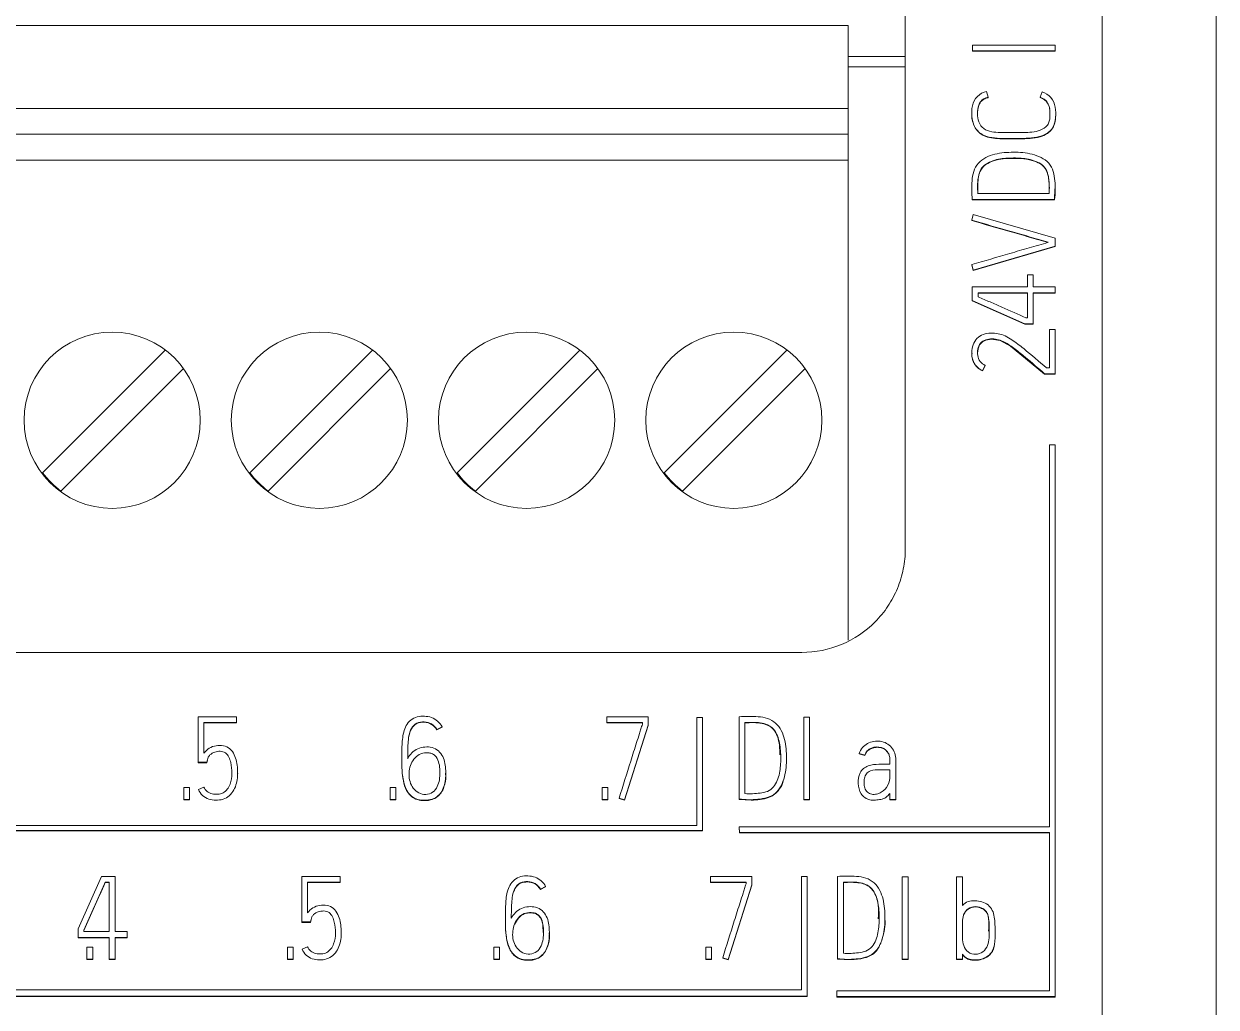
# Model space of a CAD drawing. Header units: millimetres. Extents: x 983 to 2111, y 2638 to 4457.
# Drawn here: x 1517.5 to 1540.51, y 3473.06 to 3492.04 of the extents above; entities that cross this region are included whole.
import ezdxf

# ---------------------------------------------------------------- set-up
doc = ezdxf.new("R2010")
doc.units = ezdxf.units.MM

# ---------------------------------------------------------------- blocks, each defined once
blk = doc.blocks.new('16DIDQ')
at = {"color": 7, "linetype": 'Continuous', "lineweight": 15}
for p, q in [((1540.51, 3500.253), (1540.51, 3469.808)), ((1534.51, 3499.407), (1534.51, 3481.908)), ((1538.31, 3499.407), (1538.31, 3472.864)), ((1488.91, 3492.008), (1533.41, 3492.008)), ((1533.41, 3490.408), (1533.41, 3492.008)), ((1535.807, 3491.627), (1537.402, 3491.627)), ((1535.807, 3491.627), (1535.807, 3491.517)), ((1537.402, 3491.517), (1535.807, 3491.517)), ((1535.807, 3491.51), (1535.807, 3491.517)), ((1535.807, 3491.51), (1537.402, 3491.51)), ((1537.402, 3491.627), (1537.402, 3491.517)), ((1537.402, 3491.517), (1537.402, 3491.51)), ((1533.41, 3491.408), (1534.51, 3491.408)), ((1534.51, 3491.208), (1533.41, 3491.208)), ((1536.08, 3490.731), (1536.106, 3490.622)), ((1536.106, 3490.615), (1536.106, 3490.622)), ((1537.112, 3490.624), (1537.149, 3490.729)), ((1537.112, 3490.624), (1537.112, 3490.617)), ((1488.91, 3490.408), (1533.41, 3490.408)), ((1533.41, 3489.908), (1533.41, 3490.408)), ((1535.792, 3490.334), (1535.792, 3490.327)), ((1537.415, 3490.287), (1537.415, 3490.294)), ((1533.41, 3489.908), (1488.91, 3489.908)), ((1533.41, 3489.908), (1533.41, 3489.408)), ((1533.41, 3489.408), (1488.91, 3489.408)), ((1533.41, 3489.408), (1533.41, 3480.146)), ((1535.796, 3488.889), (1535.796, 3488.882)), ((1537.287, 3488.763), (1535.911, 3488.763)), ((1537.398, 3488.858), (1537.391, 3488.643)), ((1537.404, 3488.858), (1537.404, 3488.865)), ((1535.798, 3488.65), (1535.798, 3488.643)), ((1535.798, 3488.65), (1537.391, 3488.65)), ((1537.391, 3488.643), (1535.798, 3488.643)), ((1537.391, 3488.643), (1537.391, 3488.65)), ((1535.791, 3488.251), (1535.822, 3488.36)), ((1535.791, 3488.244), (1535.791, 3488.251)), ((1535.822, 3488.36), (1537.402, 3487.902)), ((1537.402, 3487.902), (1537.402, 3487.747)), ((1537.402, 3487.747), (1535.822, 3487.286)), ((1535.822, 3487.279), (1537.402, 3487.74)), ((1537.402, 3487.74), (1537.402, 3487.747)), ((1535.822, 3487.286), (1535.791, 3487.395)), ((1535.791, 3487.395), (1535.791, 3487.388)), ((1535.822, 3487.279), (1535.791, 3487.388)), ((1535.822, 3487.279), (1535.822, 3487.286)), ((1536.867, 3486.963), (1536.867, 3487.198)), ((1536.867, 3487.198), (1536.978, 3487.198)), ((1536.978, 3487.198), (1536.978, 3486.963)), ((1535.802, 3486.7), (1535.802, 3486.963)), ((1535.802, 3486.963), (1536.867, 3486.963)), ((1536.978, 3486.963), (1537.402, 3486.963)), ((1537.402, 3486.963), (1537.402, 3486.85)), ((1535.802, 3486.693), (1535.802, 3486.7)), ((1536.814, 3486.252), (1535.802, 3486.7)), ((1535.802, 3486.693), (1536.814, 3486.245)), ((1535.913, 3486.85), (1535.913, 3486.773)), ((1536.867, 3486.85), (1535.913, 3486.85)), ((1535.913, 3486.843), (1536.867, 3486.843)), ((1536.867, 3486.363), (1536.867, 3486.85)), ((1537.402, 3486.85), (1536.978, 3486.85)), ((1536.978, 3486.85), (1536.978, 3486.252)), ((1536.978, 3486.843), (1537.402, 3486.843)), ((1537.402, 3486.843), (1537.402, 3486.85)), ((1536.814, 3486.245), (1536.814, 3486.252)), ((1536.978, 3486.252), (1536.814, 3486.252)), ((1536.814, 3486.245), (1536.978, 3486.245)), ((1536.839, 3486.363), (1536.867, 3486.363)), ((1536.978, 3486.245), (1536.978, 3486.252)), ((1537.291, 3486.137), (1537.291, 3485.398)), ((1537.402, 3486.137), (1537.291, 3486.137)), ((1537.402, 3485.287), (1537.402, 3486.137)), ((1517.858, 3483.376), (1520.226, 3485.743)), ((1521.858, 3483.376), (1524.226, 3485.743)), ((1525.858, 3483.376), (1528.226, 3485.743)), ((1529.858, 3483.376), (1532.226, 3485.743)), ((1535.793, 3485.688), (1535.793, 3485.681)), ((1520.576, 3485.386), (1518.212, 3483.022)), ((1524.576, 3485.386), (1522.212, 3483.022)), ((1528.576, 3485.386), (1526.212, 3483.022)), ((1532.576, 3485.386), (1530.212, 3483.022)), ((1536, 3485.347), (1536.051, 3485.447)), ((1536, 3485.34), (1536.051, 3485.44)), ((1536, 3485.34), (1536, 3485.347)), ((1536.051, 3485.447), (1536.051, 3485.44)), ((1537.198, 3485.287), (1537.402, 3485.287)), ((1537.198, 3485.28), (1537.198, 3485.287)), ((1537.198, 3485.28), (1537.402, 3485.28)), ((1537.291, 3485.398), (1537.238, 3485.398)), ((1537.402, 3485.28), (1537.402, 3485.287)), ((1537.29, 3483.911), (1537.29, 3476.543)), ((1537.4, 3483.911), (1537.29, 3483.911)), ((1537.4, 3473.263), (1537.4, 3483.911)), ((1532.51, 3479.908), (1488.01, 3479.908)), ((1520.861, 3478.663), (1520.861, 3477.786)), ((1521.6, 3478.663), (1520.861, 3478.663)), ((1521.6, 3478.552), (1521.6, 3478.663)), ((1528.748, 3478.552), (1528.748, 3478.665)), ((1528.748, 3478.665), (1529.547, 3478.665)), ((1529.547, 3478.665), (1529.547, 3478.503)), ((1530.484, 3476.569), (1530.484, 3478.654)), ((1530.484, 3478.654), (1530.594, 3478.654)), ((1530.594, 3478.654), (1530.594, 3476.468)), ((1531.302, 3478.667), (1531.302, 3477.078)), ((1532.552, 3478.658), (1532.663, 3478.658)), ((1532.552, 3477.067), (1532.552, 3478.658)), ((1532.663, 3478.658), (1532.663, 3477.067)), ((1520.972, 3478.552), (1521.6, 3478.552)), ((1520.972, 3477.963), (1520.972, 3478.552)), ((1520.972, 3478.545), (1521.6, 3478.545)), ((1521.6, 3478.552), (1521.6, 3478.545)), ((1525.568, 3478.472), (1525.466, 3478.419)), ((1525.568, 3478.465), (1525.466, 3478.412)), ((1525.466, 3478.419), (1525.466, 3478.412)), ((1525.568, 3478.472), (1525.568, 3478.465)), ((1529.436, 3478.552), (1528.748, 3478.552)), ((1528.748, 3478.545), (1528.748, 3478.552)), ((1529.436, 3478.545), (1528.748, 3478.545)), ((1529.547, 3478.503), (1529.092, 3477.06)), ((1529.092, 3477.053), (1529.547, 3478.496)), ((1529.436, 3478.521), (1529.436, 3478.552)), ((1529.547, 3478.496), (1529.547, 3478.503)), ((1531.415, 3477.182), (1531.415, 3478.554)), ((1533.619, 3477.959), (1533.726, 3477.923)), ((1533.619, 3477.952), (1533.619, 3477.959)), ((1533.619, 3477.952), (1533.726, 3477.916)), ((1533.726, 3477.923), (1533.726, 3477.916)), ((1520.861, 3477.786), (1521.03, 3477.786)), ((1520.861, 3477.786), (1520.861, 3477.779)), ((1520.861, 3477.779), (1521.03, 3477.779)), ((1521.03, 3477.786), (1521.039, 3477.835)), ((1521.03, 3477.779), (1521.039, 3477.828)), ((1521.03, 3477.786), (1521.03, 3477.779)), ((1521.039, 3477.835), (1521.039, 3477.828)), ((1524.791, 3477.836), (1524.791, 3477.829)), ((1532.216, 3477.858), (1532.216, 3477.865)), ((1534.325, 3477.067), (1534.325, 3477.835)), ((1521.623, 3477.572), (1521.623, 3477.579)), ((1525.639, 3477.575), (1525.639, 3477.582)), ((1534.212, 3477.638), (1534.212, 3477.527)), ((1520.582, 3477.299), (1520.695, 3477.299)), ((1520.582, 3477.067), (1520.582, 3477.299)), ((1520.695, 3477.299), (1520.695, 3477.067)), ((1520.968, 3477.308), (1520.866, 3477.262)), ((1520.866, 3477.262), (1520.866, 3477.255)), ((1524.565, 3477.299), (1524.678, 3477.299)), ((1524.565, 3477.067), (1524.565, 3477.299)), ((1524.678, 3477.299), (1524.678, 3477.067)), ((1528.657, 3477.067), (1528.657, 3477.299)), ((1528.657, 3477.299), (1528.77, 3477.299)), ((1528.77, 3477.299), (1528.77, 3477.067)), ((1533.601, 3477.405), (1533.601, 3477.398)), ((1520.695, 3477.067), (1520.582, 3477.067)), ((1520.582, 3477.06), (1520.582, 3477.067)), ((1520.582, 3477.06), (1520.695, 3477.06)), ((1520.695, 3477.067), (1520.695, 3477.06)), ((1524.678, 3477.067), (1524.565, 3477.067)), ((1524.565, 3477.06), (1524.565, 3477.067)), ((1524.565, 3477.06), (1524.678, 3477.06)), ((1524.678, 3477.067), (1524.678, 3477.06)), ((1528.77, 3477.067), (1528.657, 3477.067)), ((1528.657, 3477.06), (1528.657, 3477.067)), ((1528.657, 3477.06), (1528.77, 3477.06)), ((1528.77, 3477.067), (1528.77, 3477.06)), ((1529.092, 3477.06), (1528.986, 3477.096)), ((1528.986, 3477.089), (1528.986, 3477.096)), ((1528.986, 3477.089), (1529.092, 3477.053)), ((1529.092, 3477.053), (1529.092, 3477.06)), ((1531.302, 3477.071), (1531.302, 3477.078)), ((1532.663, 3477.067), (1532.552, 3477.067)), ((1532.552, 3477.06), (1532.552, 3477.067)), ((1532.552, 3477.06), (1532.663, 3477.06)), ((1532.663, 3477.067), (1532.663, 3477.06)), ((1534.212, 3477.182), (1534.212, 3477.067)), ((1534.212, 3477.067), (1534.325, 3477.067)), ((1534.212, 3477.06), (1534.212, 3477.067)), ((1534.212, 3477.06), (1534.325, 3477.06)), ((1534.325, 3477.06), (1534.325, 3477.067)), ((1495.203, 3476.569), (1530.484, 3476.569)), ((1531.305, 3476.543), (1531.307, 3476.433)), ((1537.29, 3476.543), (1531.305, 3476.543)), ((1531.305, 3476.543), (1531.305, 3476.536)), ((1531.307, 3476.426), (1531.305, 3476.536)), ((1530.594, 3476.468), (1495.093, 3476.468)), ((1495.093, 3476.461), (1530.594, 3476.461)), ((1530.594, 3476.468), (1530.594, 3476.461)), ((1531.307, 3476.433), (1537.291, 3476.433)), ((1531.307, 3476.426), (1531.307, 3476.433)), ((1537.291, 3476.426), (1531.307, 3476.426)), ((1537.291, 3476.433), (1537.291, 3473.372)), ((1518.544, 3474.571), (1518.992, 3475.58)), ((1518.992, 3475.58), (1519.256, 3475.58)), ((1519.143, 3475.47), (1519.066, 3475.47)), ((1519.066, 3475.463), (1519.066, 3475.47)), ((1519.066, 3475.463), (1519.143, 3475.463)), ((1519.143, 3474.518), (1519.143, 3475.47)), ((1519.256, 3475.58), (1519.256, 3474.518)), ((1522.861, 3475.58), (1522.861, 3474.704)), ((1523.6, 3475.58), (1522.861, 3475.58)), ((1522.972, 3475.47), (1523.6, 3475.47)), ((1522.972, 3474.881), (1522.972, 3475.47)), ((1522.972, 3475.463), (1523.6, 3475.463)), ((1523.6, 3475.47), (1523.6, 3475.58)), ((1523.6, 3475.47), (1523.6, 3475.463)), ((1527.466, 3475.337), (1527.568, 3475.39)), ((1527.568, 3475.383), (1527.466, 3475.33)), ((1527.568, 3475.39), (1527.568, 3475.383)), ((1530.748, 3475.47), (1530.748, 3475.583)), ((1530.748, 3475.583), (1531.547, 3475.583)), ((1531.436, 3475.47), (1530.748, 3475.47)), ((1530.748, 3475.47), (1530.748, 3475.463)), ((1531.436, 3475.463), (1530.748, 3475.463)), ((1531.547, 3475.421), (1531.092, 3473.978)), ((1531.547, 3475.414), (1531.092, 3473.971)), ((1531.436, 3475.439), (1531.436, 3475.47)), ((1531.547, 3475.583), (1531.547, 3475.421)), ((1531.547, 3475.414), (1531.547, 3475.421)), ((1532.504, 3475.579), (1532.504, 3473.393)), ((1532.614, 3475.579), (1532.504, 3475.579)), ((1532.614, 3473.275), (1532.614, 3475.579)), ((1533.202, 3475.585), (1533.202, 3473.995)), ((1533.315, 3474.099), (1533.315, 3475.472)), ((1534.452, 3473.984), (1534.452, 3475.576)), ((1534.452, 3475.576), (1534.563, 3475.576)), ((1534.563, 3475.576), (1534.563, 3473.984)), ((1535.501, 3473.984), (1535.501, 3475.578)), ((1535.501, 3475.578), (1535.612, 3475.578)), ((1535.612, 3475.578), (1535.612, 3475.025)), ((1527.466, 3475.33), (1527.466, 3475.337)), ((1522.861, 3474.704), (1523.03, 3474.704)), ((1522.861, 3474.704), (1522.861, 3474.697)), ((1522.861, 3474.697), (1523.03, 3474.697)), ((1523.03, 3474.704), (1523.039, 3474.752)), ((1523.03, 3474.697), (1523.039, 3474.745)), ((1523.03, 3474.704), (1523.03, 3474.697)), ((1523.039, 3474.752), (1523.039, 3474.745)), ((1526.791, 3474.754), (1526.791, 3474.747)), ((1534.116, 3474.775), (1534.116, 3474.782)), ((1518.544, 3474.407), (1518.544, 3474.571)), ((1518.655, 3474.547), (1518.655, 3474.518)), ((1518.655, 3474.518), (1519.143, 3474.518)), ((1519.256, 3474.518), (1519.492, 3474.518)), ((1519.492, 3474.518), (1519.492, 3474.407)), ((1523.623, 3474.49), (1523.623, 3474.497)), ((1527.517, 3474.501), (1527.515, 3474.633)), ((1527.639, 3474.492), (1527.639, 3474.499)), ((1536.245, 3474.497), (1536.245, 3474.505)), ((1519.143, 3474.407), (1518.544, 3474.407)), ((1518.544, 3474.4), (1518.544, 3474.407)), ((1518.544, 3474.4), (1519.143, 3474.4)), ((1518.713, 3473.984), (1518.713, 3474.217)), ((1518.713, 3474.217), (1518.826, 3474.217)), ((1518.826, 3474.217), (1518.826, 3473.984)), ((1519.143, 3473.984), (1519.143, 3474.407)), ((1519.492, 3474.407), (1519.256, 3474.407)), ((1519.256, 3474.407), (1519.256, 3473.984)), ((1519.256, 3474.4), (1519.492, 3474.4)), ((1519.492, 3474.4), (1519.492, 3474.407)), ((1522.582, 3474.217), (1522.582, 3473.984)), ((1522.695, 3474.217), (1522.582, 3474.217)), ((1522.695, 3473.984), (1522.695, 3474.217)), ((1522.968, 3474.226), (1522.866, 3474.179)), ((1526.678, 3474.217), (1526.565, 3474.217)), ((1526.565, 3474.217), (1526.565, 3473.984)), ((1526.678, 3473.984), (1526.678, 3474.217)), ((1530.77, 3474.217), (1530.657, 3474.217)), ((1530.657, 3474.217), (1530.657, 3473.984)), ((1530.77, 3473.984), (1530.77, 3474.217)), ((1518.826, 3473.984), (1518.713, 3473.984)), ((1518.713, 3473.977), (1518.713, 3473.984)), ((1518.713, 3473.977), (1518.826, 3473.977)), ((1518.826, 3473.984), (1518.826, 3473.977)), ((1519.143, 3473.977), (1519.143, 3473.984)), ((1519.256, 3473.984), (1519.143, 3473.984)), ((1519.143, 3473.977), (1519.256, 3473.977)), ((1519.256, 3473.977), (1519.256, 3473.984)), ((1522.582, 3473.984), (1522.695, 3473.984)), ((1522.582, 3473.984), (1522.582, 3473.977)), ((1522.582, 3473.977), (1522.695, 3473.977)), ((1522.695, 3473.984), (1522.695, 3473.977)), ((1522.866, 3474.179), (1522.866, 3474.172)), ((1526.565, 3473.984), (1526.678, 3473.984)), ((1526.565, 3473.984), (1526.565, 3473.977)), ((1526.565, 3473.977), (1526.678, 3473.977)), ((1526.678, 3473.984), (1526.678, 3473.977)), ((1530.657, 3473.984), (1530.77, 3473.984)), ((1530.657, 3473.984), (1530.657, 3473.977)), ((1530.657, 3473.977), (1530.77, 3473.977)), ((1530.77, 3473.984), (1530.77, 3473.977)), ((1530.986, 3474.006), (1530.986, 3474.013)), ((1531.092, 3473.978), (1530.986, 3474.013)), ((1531.092, 3473.971), (1530.986, 3474.006)), ((1531.092, 3473.971), (1531.092, 3473.978)), ((1533.202, 3473.995), (1533.202, 3473.988)), ((1534.563, 3473.984), (1534.452, 3473.984)), ((1534.452, 3473.977), (1534.452, 3473.984)), ((1534.452, 3473.977), (1534.563, 3473.977)), ((1534.563, 3473.984), (1534.563, 3473.977)), ((1535.612, 3473.984), (1535.501, 3473.984)), ((1535.501, 3473.977), (1535.501, 3473.984)), ((1535.501, 3473.977), (1535.612, 3473.977)), ((1535.612, 3474.08), (1535.612, 3473.984)), ((1535.612, 3473.977), (1535.612, 3473.984)), ((1532.504, 3473.393), (1497.136, 3473.393)), ((1533.19, 3473.372), (1533.19, 3473.263)), ((1537.291, 3473.372), (1533.19, 3473.372)), ((1497.025, 3473.275), (1532.614, 3473.275)), ((1497.025, 3473.268), (1532.614, 3473.268)), ((1532.614, 3473.275), (1532.614, 3473.268)), ((1533.19, 3473.263), (1537.4, 3473.263)), ((1533.19, 3473.263), (1533.19, 3473.256)), ((1537.4, 3473.256), (1533.19, 3473.256)), ((1537.4, 3473.263), (1537.4, 3473.256))]:
    blk.add_line(p, q, dxfattribs=at)
at = {"color": 7, "linetype": 'Continuous', "lineweight": 15, "flags": 128}
blk.add_lwpolyline([(1535.906, 3485.685), (1535.914, 3485.769), (1535.944, 3485.843), (1536, 3485.903), (1536.062, 3485.934), (1536.169, 3485.951), (1536.34, 3485.925), (1536.539, 3485.82), (1537.198, 3485.28), (1537.198, 3485.28)], dxfattribs=at)
at = {"color": 7, "linetype": 'Continuous', "lineweight": 15}
for centre in [(1519.2, 3484.388), (1523.2, 3484.388), (1527.2, 3484.388), (1531.2, 3484.388)]:
    blk.add_circle(centre, 1.7, dxfattribs=at)
for centre in [(1519.224, 3484.388), (1523.224, 3484.388), (1527.224, 3484.388), (1531.224, 3484.388)]:
    blk.add_arc(centre, 1.7, 216.5435, 233.4565, dxfattribs=at)
for points, knots in [([(1537.149, 3490.729), (1537.216, 3490.709), (1537.275, 3490.669), (1537.364, 3490.564), (1537.392, 3490.498), (1537.416, 3490.363), (1537.419, 3490.294), (1537.405, 3490.158), (1537.388, 3490.089), (1537.314, 3489.973), (1537.257, 3489.928), (1537.134, 3489.87), (1537.065, 3489.854), (1536.863, 3489.824), (1536.726, 3489.83), (1536.452, 3489.829), (1536.315, 3489.822), (1536.113, 3489.855), (1536.046, 3489.875), (1535.927, 3489.945), (1535.879, 3489.997), (1535.817, 3490.119), (1535.803, 3490.187), (1535.79, 3490.323), (1535.79, 3490.392), (1535.821, 3490.526), (1535.853, 3490.59), (1535.948, 3490.687), (1536.011, 3490.721), (1536.08, 3490.731)], [0, 0, 0, 0, 0.0625, 0.0625, 0.125, 0.125, 0.1875, 0.1875, 0.25, 0.25, 0.3125, 0.3125, 0.375, 0.375, 0.5, 0.5, 0.625, 0.625, 0.6875, 0.6875, 0.75, 0.75, 0.8125, 0.8125, 0.875, 0.875, 0.9375, 0.9375, 1, 1, 1, 1]), ([(1536.106, 3490.622), (1536.052, 3490.612), (1536.001, 3490.584), (1535.929, 3490.5), (1535.916, 3490.444), (1535.903, 3490.336), (1535.901, 3490.28), (1535.917, 3490.172), (1535.935, 3490.119), (1535.999, 3490.029), (1536.047, 3489.998), (1536.15, 3489.961), (1536.204, 3489.952), (1536.367, 3489.938), (1536.476, 3489.943), (1536.695, 3489.943), (1536.804, 3489.939), (1536.967, 3489.951), (1537.021, 3489.958), (1537.128, 3489.989), (1537.181, 3490.015), (1537.244, 3490.072), (1537.262, 3490.095), (1537.287, 3490.146), (1537.293, 3490.174), (1537.3, 3490.23), (1537.301, 3490.258), (1537.303, 3490.313), (1537.303, 3490.341), (1537.298, 3490.425), (1537.281, 3490.482), (1537.215, 3490.574), (1537.166, 3490.607), (1537.112, 3490.624)], [0, 0, 0, 0, 0.0625, 0.0625, 0.125, 0.125, 0.1875, 0.1875, 0.25, 0.25, 0.3125, 0.3125, 0.375, 0.375, 0.5, 0.5, 0.625, 0.625, 0.6875, 0.6875, 0.75, 0.75, 0.78125, 0.78125, 0.8125, 0.8125, 0.84375, 0.84375, 0.875, 0.875, 0.9375, 0.9375, 1, 1, 1, 1]), ([(1536.106, 3490.615), (1536.079, 3490.607), (1536.025, 3490.592), (1535.96, 3490.537), (1535.908, 3490.435), (1535.906, 3490.35), (1535.905, 3490.292)], [0, 0, 0, 0, 0.199721, 0.399893, 0.589735, 1, 1, 1, 1]), ([(1537.297, 3490.403), (1537.289, 3490.432), (1537.273, 3490.492), (1537.216, 3490.564), (1537.157, 3490.601), (1537.121, 3490.614), (1537.112, 3490.617)], [0, 0, 0, 0, 0.306574, 0.615917, 0.899073, 1, 1, 1, 1]), ([(1537.415, 3490.287), (1537.411, 3490.226), (1537.405, 3490.126), (1537.343, 3490), (1537.246, 3489.91), (1537.037, 3489.824), (1536.747, 3489.823), (1536.41, 3489.819), (1536.154, 3489.828), (1535.97, 3489.903), (1535.873, 3489.996), (1535.808, 3490.136), (1535.784, 3490.25), (1535.794, 3490.323), (1535.794, 3490.327)], [0, 0, 0, 0, 0.082093, 0.135521, 0.189027, 0.258505, 0.438914, 0.578673, 0.721957, 0.783769, 0.846283, 0.899973, 0.993777, 1, 1, 1, 1]), ([(1537.391, 3488.65), (1537.405, 3488.771), (1537.409, 3488.891), (1537.39, 3489.071), (1537.381, 3489.131), (1537.345, 3489.249), (1537.319, 3489.305), (1537.239, 3489.398), (1537.186, 3489.432), (1537.077, 3489.487), (1537.02, 3489.507), (1536.841, 3489.553), (1536.72, 3489.563), (1536.476, 3489.561), (1536.354, 3489.553), (1536.117, 3489.495), (1536.001, 3489.439), (1535.879, 3489.303), (1535.849, 3489.248), (1535.812, 3489.132), (1535.803, 3489.071), (1535.795, 3488.951), (1535.795, 3488.891), (1535.797, 3488.77), (1535.797, 3488.71), (1535.798, 3488.65)], [0, 0, 0, 0, 0.125, 0.125, 0.1875, 0.1875, 0.25, 0.25, 0.3125, 0.3125, 0.375, 0.375, 0.5, 0.5, 0.625, 0.625, 0.75, 0.75, 0.8125, 0.8125, 0.875, 0.875, 0.9375, 0.9375, 1, 1, 1, 1]), ([(1535.911, 3488.756), (1535.903, 3488.882), (1535.893, 3489.05), (1535.974, 3489.242), (1536.073, 3489.34), (1536.279, 3489.43), (1536.603, 3489.454), (1536.921, 3489.43), (1537.13, 3489.336), (1537.217, 3489.249), (1537.287, 3489.088), (1537.286, 3488.949), (1537.286, 3488.847)], [0, 0, 0, 0, 0.166589, 0.220285, 0.274107, 0.348185, 0.515743, 0.703863, 0.768472, 0.816856, 0.865346, 1, 1, 1, 1]), ([(1535.911, 3488.763), (1535.91, 3488.811), (1535.911, 3488.86), (1535.911, 3488.957), (1535.911, 3489.005), (1535.921, 3489.102), (1535.932, 3489.151), (1535.973, 3489.239), (1536.003, 3489.28), (1536.078, 3489.343), (1536.122, 3489.367), (1536.213, 3489.404), (1536.261, 3489.418), (1536.404, 3489.445), (1536.501, 3489.45), (1536.696, 3489.452), (1536.793, 3489.446), (1536.935, 3489.417), (1536.982, 3489.404), (1537.074, 3489.368), (1537.118, 3489.346), (1537.193, 3489.282), (1537.223, 3489.242), (1537.261, 3489.152), (1537.27, 3489.103), (1537.29, 3488.958), (1537.293, 3488.86), (1537.287, 3488.763)], [0, 0, 0, 0, 0.0625, 0.0625, 0.125, 0.125, 0.1875, 0.1875, 0.25, 0.25, 0.3125, 0.3125, 0.375, 0.375, 0.5, 0.5, 0.625, 0.625, 0.6875, 0.6875, 0.75, 0.75, 0.8125, 0.8125, 0.875, 0.875, 1, 1, 1, 1]), ([(1537.269, 3487.824), (1537.208, 3487.844), (1537.146, 3487.859), (1537.023, 3487.895), (1536.961, 3487.914), (1536.777, 3487.968), (1536.654, 3488.003), (1536.283, 3488.108), (1536.037, 3488.179), (1535.791, 3488.251)], [0, 0, 0, 0, 0.125, 0.125, 0.25, 0.25, 0.5, 0.5, 1, 1, 1, 1]), ([(1535.791, 3488.244), (1536.037, 3488.172), (1536.283, 3488.101), (1536.654, 3487.996), (1536.777, 3487.961), (1536.961, 3487.907), (1537.023, 3487.888), (1537.146, 3487.852), (1537.208, 3487.837), (1537.269, 3487.817)], [0, 0, 0, 0, 0.5, 0.5, 0.75, 0.75, 0.875, 0.875, 1, 1, 1, 1]), ([(1535.791, 3487.395), (1536.038, 3487.465), (1536.284, 3487.536), (1536.653, 3487.645), (1536.777, 3487.681), (1537.023, 3487.752), (1537.147, 3487.785), (1537.269, 3487.824)], [0, 0, 0, 0, 0.5, 0.5, 0.75, 0.75, 1, 1, 1, 1]), ([(1535.913, 3486.773), (1535.991, 3486.739), (1536.068, 3486.705), (1536.145, 3486.671), (1536.222, 3486.637), (1536.299, 3486.603), (1536.376, 3486.569), (1536.53, 3486.501), (1536.686, 3486.434), (1536.839, 3486.363)], [0, 0, 0, 0, 0.000253101, 0.000253101, 0.000253101, 0.0005062, 0.0005062, 0.0005062, 0.001012365, 0.001012365, 0.001012365, 0.001012365]), ([(1537.238, 3485.398), (1537.091, 3485.522), (1536.945, 3485.649), (1536.72, 3485.831), (1536.644, 3485.89), (1536.523, 3485.97), (1536.482, 3485.995), (1536.395, 3486.035), (1536.348, 3486.05), (1536.206, 3486.078), (1536.105, 3486.077), (1535.969, 3486.027), (1535.927, 3486), (1535.859, 3485.932), (1535.835, 3485.888), (1535.803, 3485.797), (1535.795, 3485.749), (1535.792, 3485.653), (1535.797, 3485.603), (1535.841, 3485.466), (1535.91, 3485.387), (1536, 3485.347)], [0, 0, 0, 0, 0.25, 0.25, 0.375, 0.375, 0.4375, 0.4375, 0.5, 0.5, 0.625, 0.625, 0.6875, 0.6875, 0.75, 0.75, 0.8125, 0.8125, 0.875, 0.875, 1, 1, 1, 1]), ([(1536.051, 3485.447), (1536.013, 3485.465), (1535.98, 3485.491), (1535.93, 3485.557), (1535.915, 3485.597), (1535.901, 3485.678), (1535.902, 3485.72), (1535.919, 3485.802), (1535.935, 3485.842), (1535.988, 3485.905), (1536.024, 3485.928), (1536.103, 3485.955), (1536.145, 3485.959), (1536.269, 3485.957), (1536.351, 3485.935), (1536.497, 3485.861), (1536.563, 3485.811), (1536.696, 3485.713), (1536.76, 3485.661), (1536.949, 3485.502), (1537.073, 3485.395), (1537.198, 3485.287)], [0, 0, 0, 0, 0.0625, 0.0625, 0.125, 0.125, 0.1875, 0.1875, 0.25, 0.25, 0.3125, 0.3125, 0.375, 0.375, 0.5, 0.5, 0.625, 0.625, 0.75, 0.75, 1, 1, 1, 1]), ([(1535.799, 3485.68), (1535.797, 3485.662), (1535.792, 3485.603), (1535.823, 3485.506), (1535.892, 3485.403), (1535.964, 3485.361), (1536, 3485.34)], [0, 0, 0, 0, 0.132225, 0.418169, 0.705023, 1, 1, 1, 1]), ([(1534.51, 3481.908), (1534.51, 3481.776), (1534.497, 3481.646), (1534.446, 3481.391), (1534.408, 3481.265), (1534.308, 3481.023), (1534.247, 3480.908), (1534.102, 3480.691), (1534.018, 3480.588), (1533.742, 3480.311), (1533.518, 3480.162), (1533.037, 3479.961), (1532.774, 3479.908), (1532.51, 3479.908)], [0, 0, 0, 0, 0.125, 0.125, 0.25, 0.25, 0.375, 0.375, 0.5, 0.5, 0.75, 0.75, 1, 1, 1, 1]), ([(1524.905, 3477.859), (1524.949, 3477.942), (1525.015, 3478.013), (1525.145, 3478.067), (1525.19, 3478.077), (1525.283, 3478.086), (1525.329, 3478.083), (1525.42, 3478.058), (1525.462, 3478.038), (1525.532, 3477.976), (1525.56, 3477.938), (1525.622, 3477.813), (1525.635, 3477.719), (1525.642, 3477.535), (1525.637, 3477.441), (1525.591, 3477.262), (1525.544, 3477.176), (1525.393, 3477.067), (1525.297, 3477.049), (1525.157, 3477.057), (1525.111, 3477.064), (1525.025, 3477.099), (1524.986, 3477.125), (1524.886, 3477.224), (1524.85, 3477.312), (1524.807, 3477.492), (1524.798, 3477.584), (1524.79, 3477.768), (1524.791, 3477.861), (1524.793, 3478.045), (1524.794, 3478.138), (1524.815, 3478.32), (1524.832, 3478.413), (1524.899, 3478.535), (1524.929, 3478.572), (1525.001, 3478.629), (1525.044, 3478.65), (1525.134, 3478.674), (1525.181, 3478.677), (1525.273, 3478.674), (1525.32, 3478.667), (1525.45, 3478.62), (1525.525, 3478.555), (1525.568, 3478.472)], [0, 0, 0, 0, 0.0625, 0.0625, 0.09375, 0.09375, 0.125, 0.125, 0.15625, 0.15625, 0.1875, 0.1875, 0.25, 0.25, 0.3125, 0.3125, 0.375, 0.375, 0.4375, 0.4375, 0.46875, 0.46875, 0.5, 0.5, 0.5625, 0.5625, 0.625, 0.625, 0.6875, 0.6875, 0.75, 0.75, 0.8125, 0.8125, 0.84375, 0.84375, 0.875, 0.875, 0.90625, 0.90625, 0.9375, 0.9375, 1, 1, 1, 1]), ([(1531.302, 3477.078), (1531.423, 3477.062), (1531.543, 3477.06), (1531.723, 3477.078), (1531.783, 3477.088), (1531.9, 3477.123), (1531.957, 3477.148), (1532.049, 3477.228), (1532.085, 3477.28), (1532.14, 3477.388), (1532.161, 3477.446), (1532.207, 3477.622), (1532.216, 3477.743), (1532.216, 3477.986), (1532.209, 3478.107), (1532.151, 3478.343), (1532.097, 3478.461), (1531.961, 3478.582), (1531.907, 3478.613), (1531.79, 3478.653), (1531.729, 3478.661), (1531.547, 3478.674), (1531.424, 3478.668), (1531.302, 3478.667)], [0, 0, 0, 0, 0.125, 0.125, 0.1875, 0.1875, 0.25, 0.25, 0.3125, 0.3125, 0.375, 0.375, 0.5, 0.5, 0.625, 0.625, 0.75, 0.75, 0.8125, 0.8125, 0.875, 0.875, 1, 1, 1, 1]), ([(1525.466, 3478.419), (1525.444, 3478.464), (1525.41, 3478.501), (1525.325, 3478.551), (1525.275, 3478.563), (1525.176, 3478.567), (1525.125, 3478.561), (1525.036, 3478.519), (1525.001, 3478.481), (1524.953, 3478.395), (1524.939, 3478.347), (1524.92, 3478.251), (1524.915, 3478.202), (1524.906, 3478.056), (1524.905, 3477.957), (1524.905, 3477.859)], [0, 0, 0, 0, 0.125, 0.125, 0.25, 0.25, 0.375, 0.375, 0.5, 0.5, 0.625, 0.625, 0.75, 0.75, 1, 1, 1, 1]), ([(1525.466, 3478.412), (1525.444, 3478.457), (1525.41, 3478.494), (1525.325, 3478.544), (1525.275, 3478.556), (1525.176, 3478.56), (1525.125, 3478.554), (1525.036, 3478.512), (1525.001, 3478.474), (1524.953, 3478.388), (1524.939, 3478.339), (1524.92, 3478.244), (1524.915, 3478.195), (1524.906, 3478.049), (1524.905, 3477.95), (1524.905, 3477.852)], [0, 0, 0, 0, 0.125, 0.125, 0.25, 0.25, 0.375, 0.375, 0.5, 0.5, 0.625, 0.625, 0.75, 0.75, 1, 1, 1, 1]), ([(1528.986, 3477.096), (1529.06, 3477.333), (1529.135, 3477.571), (1529.247, 3477.927), (1529.285, 3478.046), (1529.341, 3478.225), (1529.36, 3478.284), (1529.388, 3478.373), (1529.397, 3478.403), (1529.416, 3478.462), (1529.425, 3478.492), (1529.436, 3478.521)], [0, 0, 0, 0, 0.5, 0.5, 0.75, 0.75, 0.875, 0.875, 0.9375, 0.9375, 1, 1, 1, 1]), ([(1532.089, 3477.929), (1532.086, 3478.053), (1532.082, 3478.227), (1531.98, 3478.415), (1531.874, 3478.501), (1531.684, 3478.561), (1531.526, 3478.553), (1531.415, 3478.547)], [0, 0, 0, 0, 0.333439, 0.467666, 0.571407, 0.699389, 1, 1, 1, 1]), ([(1531.415, 3478.554), (1531.465, 3478.556), (1531.514, 3478.555), (1531.612, 3478.554), (1531.661, 3478.555), (1531.807, 3478.538), (1531.904, 3478.498), (1531.999, 3478.386), (1532.022, 3478.342), (1532.059, 3478.252), (1532.072, 3478.205), (1532.1, 3478.061), (1532.105, 3477.964), (1532.106, 3477.77), (1532.1, 3477.672), (1532.06, 3477.481), (1532.029, 3477.385), (1531.934, 3477.274), (1531.894, 3477.243), (1531.804, 3477.207), (1531.755, 3477.199), (1531.611, 3477.179), (1531.513, 3477.176), (1531.415, 3477.182)], [0, 0, 0, 0, 0.0625, 0.0625, 0.125, 0.125, 0.25, 0.25, 0.3125, 0.3125, 0.375, 0.375, 0.5, 0.5, 0.625, 0.625, 0.75, 0.75, 0.8125, 0.8125, 0.875, 0.875, 1, 1, 1, 1]), ([(1534.325, 3477.835), (1534.325, 3477.92), (1534.3, 3478.005), (1534.191, 3478.137), (1534.112, 3478.179), (1533.943, 3478.204), (1533.854, 3478.189), (1533.705, 3478.108), (1533.646, 3478.04), (1533.619, 3477.959)], [0, 0, 0, 0, 0.25, 0.25, 0.5, 0.5, 0.75, 0.75, 1, 1, 1, 1]), ([(1520.866, 3477.262), (1520.886, 3477.219), (1520.91, 3477.18), (1520.979, 3477.116), (1521.02, 3477.092), (1521.108, 3477.063), (1521.155, 3477.058), (1521.248, 3477.054), (1521.296, 3477.059), (1521.385, 3477.088), (1521.427, 3477.111), (1521.497, 3477.173), (1521.526, 3477.212), (1521.594, 3477.334), (1521.616, 3477.427), (1521.626, 3477.614), (1521.621, 3477.707), (1521.581, 3477.891), (1521.545, 3477.982), (1521.438, 3478.076), (1521.394, 3478.097), (1521.302, 3478.115), (1521.254, 3478.113), (1521.115, 3478.091), (1521.027, 3478.041), (1520.972, 3477.963)], [0, 0, 0, 0, 0.0625, 0.0625, 0.125, 0.125, 0.1875, 0.1875, 0.25, 0.25, 0.3125, 0.3125, 0.375, 0.375, 0.5, 0.5, 0.625, 0.625, 0.75, 0.75, 0.8125, 0.8125, 0.875, 0.875, 1, 1, 1, 1]), ([(1521.039, 3477.835), (1521.04, 3477.853), (1521.048, 3477.87), (1521.065, 3477.901), (1521.076, 3477.916), (1521.114, 3477.954), (1521.146, 3477.972), (1521.213, 3477.995), (1521.249, 3477.999), (1521.32, 3477.998), (1521.358, 3477.99), (1521.415, 3477.947), (1521.436, 3477.917), (1521.469, 3477.854), (1521.48, 3477.819), (1521.506, 3477.716), (1521.512, 3477.644), (1521.512, 3477.502), (1521.501, 3477.429), (1521.449, 3477.295), (1521.405, 3477.233), (1521.31, 3477.18), (1521.275, 3477.171), (1521.202, 3477.167), (1521.166, 3477.169), (1521.095, 3477.184), (1521.062, 3477.2), (1521.005, 3477.245), (1520.984, 3477.275), (1520.968, 3477.308)], [0, 0, 0, 0, 0.03125, 0.03125, 0.0625, 0.0625, 0.125, 0.125, 0.1875, 0.1875, 0.25, 0.25, 0.3125, 0.3125, 0.375, 0.375, 0.5, 0.5, 0.625, 0.625, 0.75, 0.75, 0.8125, 0.8125, 0.875, 0.875, 0.9375, 0.9375, 1, 1, 1, 1]), ([(1525.3, 3477.969), (1525.253, 3477.973), (1525.205, 3477.967), (1525.117, 3477.936), (1525.079, 3477.907), (1525.017, 3477.837), (1524.99, 3477.799), (1524.952, 3477.714), (1524.942, 3477.667), (1524.924, 3477.529), (1524.934, 3477.431), (1524.996, 3477.306), (1525.025, 3477.268), (1525.095, 3477.206), (1525.136, 3477.181), (1525.23, 3477.162), (1525.278, 3477.165), (1525.368, 3477.191), (1525.408, 3477.22), (1525.467, 3477.294), (1525.488, 3477.337), (1525.514, 3477.426), (1525.52, 3477.473), (1525.53, 3477.613), (1525.527, 3477.708), (1525.486, 3477.842), (1525.464, 3477.886), (1525.411, 3477.934), (1525.391, 3477.946), (1525.347, 3477.964), (1525.323, 3477.967), (1525.3, 3477.969)], [0, 0, 0, 0, 0.0625, 0.0625, 0.125, 0.125, 0.1875, 0.1875, 0.25, 0.25, 0.375, 0.375, 0.4375, 0.4375, 0.5, 0.5, 0.5625, 0.5625, 0.625, 0.625, 0.6875, 0.6875, 0.75, 0.75, 0.875, 0.875, 0.9375, 0.9375, 0.96875, 0.96875, 1, 1, 1, 1]), ([(1533.726, 3477.923), (1533.736, 3477.955), (1533.753, 3477.984), (1533.799, 3478.03), (1533.827, 3478.048), (1533.918, 3478.086), (1533.987, 3478.09), (1534.112, 3478.051), (1534.167, 3478.006), (1534.205, 3477.915), (1534.209, 3477.882), (1534.213, 3477.816), (1534.214, 3477.784), (1534.212, 3477.751)], [0, 0, 0, 0, 0.125, 0.125, 0.25, 0.25, 0.5, 0.5, 0.75, 0.75, 0.875, 0.875, 1, 1, 1, 1]), ([(1533.726, 3477.916), (1533.735, 3477.939), (1533.754, 3477.983), (1533.811, 3478.033), (1533.882, 3478.067), (1533.97, 3478.081), (1534.064, 3478.065), (1534.143, 3478.018), (1534.192, 3477.952), (1534.21, 3477.885), (1534.21, 3477.843), (1534.209, 3477.825)], [0, 0, 0, 0, 0.102842, 0.20592, 0.311412, 0.438565, 0.579608, 0.709537, 0.822184, 0.923555, 1, 1, 1, 1]), ([(1525.634, 3477.574), (1525.636, 3477.557), (1525.645, 3477.469), (1525.62, 3477.336), (1525.555, 3477.19), (1525.462, 3477.101), (1525.335, 3477.049), (1525.199, 3477.041), (1525.059, 3477.069), (1524.952, 3477.141), (1524.864, 3477.263), (1524.795, 3477.496), (1524.793, 3477.695), (1524.791, 3477.829)], [0, 0, 0, 0, 0.029048, 0.149646, 0.222902, 0.296817, 0.360796, 0.450229, 0.523396, 0.597065, 0.663212, 0.774267, 1, 1, 1, 1]), ([(1534.212, 3477.751), (1534.141, 3477.751), (1534.071, 3477.751), (1533.93, 3477.747), (1533.859, 3477.742), (1533.727, 3477.693), (1533.67, 3477.646), (1533.607, 3477.52), (1533.598, 3477.449), (1533.605, 3477.308), (1533.619, 3477.238), (1533.695, 3477.12), (1533.758, 3477.077), (1533.861, 3477.055), (1533.897, 3477.054), (1533.967, 3477.059), (1534.002, 3477.064), (1534.071, 3477.078), (1534.105, 3477.091), (1534.164, 3477.129), (1534.19, 3477.154), (1534.212, 3477.182)], [0, 0, 0, 0, 0.125, 0.125, 0.25, 0.25, 0.375, 0.375, 0.5, 0.5, 0.625, 0.625, 0.75, 0.75, 0.8125, 0.8125, 0.875, 0.875, 0.9375, 0.9375, 1, 1, 1, 1]), ([(1532.156, 3477.446), (1532.155, 3477.437), (1532.147, 3477.372), (1532.087, 3477.274), (1531.994, 3477.161), (1531.808, 3477.074), (1531.57, 3477.049), (1531.38, 3477.064), (1531.302, 3477.071)], [0, 0, 0, 0, 0.024589, 0.192297, 0.31917, 0.446818, 0.77293, 1, 1, 1, 1]), ([(1534.212, 3477.527), (1534.212, 3477.464), (1534.201, 3477.4), (1534.144, 3477.287), (1534.1, 3477.238), (1534.017, 3477.191), (1533.988, 3477.181), (1533.925, 3477.167), (1533.893, 3477.164), (1533.831, 3477.175), (1533.801, 3477.189), (1533.755, 3477.233), (1533.739, 3477.262), (1533.719, 3477.321), (1533.715, 3477.353), (1533.714, 3477.416), (1533.715, 3477.448), (1533.727, 3477.51), (1533.74, 3477.54), (1533.779, 3477.588), (1533.806, 3477.607), (1533.894, 3477.642), (1533.959, 3477.641), (1534.085, 3477.643), (1534.148, 3477.643), (1534.212, 3477.638)], [0, 0, 0, 0, 0.125, 0.125, 0.25, 0.25, 0.3125, 0.3125, 0.375, 0.375, 0.4375, 0.4375, 0.5, 0.5, 0.5625, 0.5625, 0.625, 0.625, 0.6875, 0.6875, 0.75, 0.75, 0.875, 0.875, 1, 1, 1, 1]), ([(1527.568, 3475.39), (1527.525, 3475.473), (1527.451, 3475.537), (1527.32, 3475.584), (1527.273, 3475.592), (1527.18, 3475.595), (1527.134, 3475.592), (1527.043, 3475.568), (1527.001, 3475.547), (1526.928, 3475.489), (1526.899, 3475.451), (1526.832, 3475.33), (1526.815, 3475.237), (1526.794, 3475.054), (1526.793, 3474.961), (1526.791, 3474.777), (1526.79, 3474.684), (1526.798, 3474.5), (1526.807, 3474.407), (1526.851, 3474.228), (1526.888, 3474.139), (1526.987, 3474.042), (1527.026, 3474.016), (1527.112, 3473.982), (1527.159, 3473.974), (1527.297, 3473.967), (1527.394, 3473.985), (1527.506, 3474.066), (1527.538, 3474.102), (1527.586, 3474.181), (1527.603, 3474.225), (1527.637, 3474.359), (1527.642, 3474.453), (1527.635, 3474.636), (1527.622, 3474.731), (1527.56, 3474.856), (1527.533, 3474.894), (1527.462, 3474.955), (1527.419, 3474.976), (1527.33, 3475), (1527.282, 3475.003), (1527.19, 3474.994), (1527.144, 3474.984), (1527.016, 3474.931), (1526.949, 3474.859), (1526.905, 3474.777)], [0, 0, 0, 0, 0.0625, 0.0625, 0.09375, 0.09375, 0.125, 0.125, 0.15625, 0.15625, 0.1875, 0.1875, 0.25, 0.25, 0.3125, 0.3125, 0.375, 0.375, 0.4375, 0.4375, 0.5, 0.5, 0.53125, 0.53125, 0.5625, 0.5625, 0.625, 0.625, 0.65625, 0.65625, 0.6875, 0.6875, 0.75, 0.75, 0.8125, 0.8125, 0.84375, 0.84375, 0.875, 0.875, 0.90625, 0.90625, 0.9375, 0.9375, 1, 1, 1, 1]), ([(1533.202, 3473.995), (1533.323, 3473.98), (1533.443, 3473.978), (1533.623, 3473.996), (1533.683, 3474.006), (1533.8, 3474.04), (1533.857, 3474.066), (1533.949, 3474.146), (1533.985, 3474.197), (1534.04, 3474.305), (1534.061, 3474.363), (1534.107, 3474.54), (1534.116, 3474.661), (1534.116, 3474.904), (1534.109, 3475.025), (1534.051, 3475.261), (1533.997, 3475.378), (1533.861, 3475.5), (1533.807, 3475.531), (1533.69, 3475.571), (1533.629, 3475.579), (1533.447, 3475.592), (1533.324, 3475.586), (1533.202, 3475.585)], [0, 0, 0, 0, 0.125, 0.125, 0.1875, 0.1875, 0.25, 0.25, 0.3125, 0.3125, 0.375, 0.375, 0.5, 0.5, 0.625, 0.625, 0.75, 0.75, 0.8125, 0.8125, 0.875, 0.875, 1, 1, 1, 1]), ([(1519.066, 3475.47), (1519.032, 3475.392), (1518.998, 3475.316), (1518.964, 3475.239), (1518.93, 3475.161), (1518.896, 3475.085), (1518.861, 3475.008), (1518.793, 3474.854), (1518.726, 3474.699), (1518.655, 3474.547)], [0, 0, 0, 0, 0.000253101, 0.000253101, 0.000253101, 0.0005062, 0.0005062, 0.0005062, 0.001012365, 0.001012365, 0.001012365, 0.001012365]), ([(1518.655, 3474.54), (1518.691, 3474.616), (1518.724, 3474.693), (1518.759, 3474.77), (1518.793, 3474.847), (1518.827, 3474.924), (1518.862, 3475.001), (1518.93, 3475.154), (1518.999, 3475.308), (1519.066, 3475.463)], [0, 0, 0, 0, 0.000253128, 0.000253128, 0.000253128, 0.000506223, 0.000506223, 0.000506223, 0.001012364, 0.001012364, 0.001012364, 0.001012364]), ([(1526.905, 3474.777), (1526.905, 3474.874), (1526.906, 3474.972), (1526.915, 3475.117), (1526.92, 3475.166), (1526.939, 3475.262), (1526.952, 3475.31), (1526.999, 3475.397), (1527.035, 3475.436), (1527.124, 3475.479), (1527.175, 3475.484), (1527.274, 3475.481), (1527.323, 3475.469), (1527.409, 3475.419), (1527.444, 3475.382), (1527.466, 3475.337)], [0, 0, 0, 0, 0.25, 0.25, 0.375, 0.375, 0.5, 0.5, 0.625, 0.625, 0.75, 0.75, 0.875, 0.875, 1, 1, 1, 1]), ([(1527.466, 3475.33), (1527.448, 3475.358), (1527.414, 3475.411), (1527.333, 3475.458), (1527.234, 3475.481), (1527.135, 3475.475), (1527.049, 3475.438), (1526.99, 3475.38), (1526.968, 3475.327), (1526.955, 3475.297)], [0, 0, 0, 0, 0.154809, 0.287378, 0.422948, 0.62259, 0.735298, 0.848194, 1, 1, 1, 1]), ([(1530.986, 3474.013), (1531.06, 3474.251), (1531.135, 3474.489), (1531.247, 3474.845), (1531.285, 3474.964), (1531.341, 3475.142), (1531.36, 3475.202), (1531.388, 3475.291), (1531.397, 3475.32), (1531.416, 3475.38), (1531.425, 3475.41), (1531.436, 3475.439)], [0, 0, 0, 0, 0.5, 0.5, 0.75, 0.75, 0.875, 0.875, 0.9375, 0.9375, 1, 1, 1, 1]), ([(1533.315, 3475.465), (1533.421, 3475.47), (1533.57, 3475.477), (1533.758, 3475.427), (1533.862, 3475.352), (1533.946, 3475.217), (1534.004, 3475.019), (1533.993, 3474.855), (1533.987, 3474.767)], [0, 0, 0, 0, 0.266919, 0.376841, 0.487563, 0.583024, 0.777619, 1, 1, 1, 1]), ([(1533.315, 3475.472), (1533.364, 3475.474), (1533.413, 3475.473), (1533.511, 3475.472), (1533.56, 3475.472), (1533.706, 3475.456), (1533.802, 3475.417), (1533.898, 3475.305), (1533.921, 3475.261), (1533.958, 3475.171), (1533.971, 3475.124), (1534, 3474.981), (1534.005, 3474.883), (1534.006, 3474.69), (1534.001, 3474.593), (1533.961, 3474.401), (1533.931, 3474.306), (1533.835, 3474.192), (1533.795, 3474.161), (1533.705, 3474.125), (1533.655, 3474.116), (1533.511, 3474.097), (1533.413, 3474.094), (1533.315, 3474.099)], [0, 0, 0, 0, 0.0625, 0.0625, 0.125, 0.125, 0.25, 0.25, 0.3125, 0.3125, 0.375, 0.375, 0.5, 0.5, 0.625, 0.625, 0.75, 0.75, 0.8125, 0.8125, 0.875, 0.875, 1, 1, 1, 1]), ([(1522.866, 3474.179), (1522.885, 3474.137), (1522.91, 3474.098), (1522.979, 3474.034), (1523.019, 3474.01), (1523.107, 3473.98), (1523.154, 3473.976), (1523.248, 3473.972), (1523.295, 3473.976), (1523.385, 3474.005), (1523.427, 3474.029), (1523.497, 3474.09), (1523.526, 3474.129), (1523.593, 3474.251), (1523.616, 3474.344), (1523.626, 3474.531), (1523.621, 3474.624), (1523.581, 3474.808), (1523.545, 3474.899), (1523.438, 3474.993), (1523.395, 3475.015), (1523.302, 3475.032), (1523.254, 3475.031), (1523.115, 3475.009), (1523.027, 3474.959), (1522.972, 3474.881)], [0, 0, 0, 0, 0.0625, 0.0625, 0.125, 0.125, 0.1875, 0.1875, 0.25, 0.25, 0.3125, 0.3125, 0.375, 0.375, 0.5, 0.5, 0.625, 0.625, 0.75, 0.75, 0.8125, 0.8125, 0.875, 0.875, 1, 1, 1, 1]), ([(1523.039, 3474.752), (1523.04, 3474.771), (1523.048, 3474.788), (1523.065, 3474.819), (1523.076, 3474.833), (1523.114, 3474.871), (1523.146, 3474.89), (1523.213, 3474.913), (1523.249, 3474.917), (1523.32, 3474.916), (1523.358, 3474.908), (1523.415, 3474.865), (1523.436, 3474.835), (1523.469, 3474.771), (1523.48, 3474.737), (1523.506, 3474.634), (1523.512, 3474.562), (1523.512, 3474.419), (1523.501, 3474.347), (1523.449, 3474.213), (1523.405, 3474.151), (1523.31, 3474.098), (1523.275, 3474.088), (1523.202, 3474.085), (1523.166, 3474.087), (1523.095, 3474.102), (1523.062, 3474.118), (1523.005, 3474.163), (1522.984, 3474.193), (1522.968, 3474.226)], [0, 0, 0, 0, 0.03125, 0.03125, 0.0625, 0.0625, 0.125, 0.125, 0.1875, 0.1875, 0.25, 0.25, 0.3125, 0.3125, 0.375, 0.375, 0.5, 0.5, 0.625, 0.625, 0.75, 0.75, 0.8125, 0.8125, 0.875, 0.875, 0.9375, 0.9375, 1, 1, 1, 1]), ([(1535.612, 3474.693), (1535.61, 3474.643), (1535.612, 3474.593), (1535.612, 3474.493), (1535.611, 3474.443), (1535.617, 3474.344), (1535.623, 3474.295), (1535.657, 3474.2), (1535.685, 3474.155), (1535.765, 3474.095), (1535.817, 3474.079), (1535.918, 3474.081), (1535.968, 3474.1), (1536.047, 3474.162), (1536.079, 3474.204), (1536.117, 3474.298), (1536.123, 3474.349), (1536.134, 3474.499), (1536.132, 3474.599), (1536.122, 3474.749), (1536.117, 3474.8), (1536.093, 3474.871), (1536.082, 3474.894), (1536.05, 3474.933), (1536.03, 3474.949), (1535.965, 3474.986), (1535.916, 3475), (1535.815, 3475.002), (1535.765, 3474.987), (1535.682, 3474.931), (1535.651, 3474.888), (1535.619, 3474.794), (1535.614, 3474.743), (1535.612, 3474.693)], [0, 0, 0, 0, 0.0625, 0.0625, 0.125, 0.125, 0.1875, 0.1875, 0.25, 0.25, 0.3125, 0.3125, 0.375, 0.375, 0.4375, 0.4375, 0.5, 0.5, 0.625, 0.625, 0.6875, 0.6875, 0.71875, 0.71875, 0.75, 0.75, 0.8125, 0.8125, 0.875, 0.875, 0.9375, 0.9375, 1, 1, 1, 1]), ([(1535.611, 3474.661), (1535.612, 3474.677), (1535.613, 3474.735), (1535.624, 3474.821), (1535.668, 3474.907), (1535.729, 3474.961), (1535.803, 3474.993), (1535.892, 3474.998), (1535.976, 3474.975), (1536.05, 3474.931), (1536.1, 3474.861), (1536.131, 3474.722), (1536.123, 3474.606), (1536.116, 3474.524)], [0, 0, 0, 0, 0.045875, 0.160322, 0.233215, 0.306306, 0.378455, 0.451061, 0.54642, 0.614264, 0.682804, 0.775195, 1, 1, 1, 1]), ([(1535.612, 3475.025), (1535.643, 3475.058), (1535.68, 3475.086), (1535.765, 3475.113), (1535.811, 3475.114), (1535.9, 3475.112), (1535.946, 3475.106), (1536.031, 3475.081), (1536.072, 3475.06), (1536.141, 3475.004), (1536.17, 3474.968), (1536.209, 3474.888), (1536.22, 3474.844), (1536.241, 3474.712), (1536.244, 3474.623), (1536.245, 3474.445), (1536.244, 3474.355), (1536.222, 3474.223), (1536.211, 3474.18), (1536.167, 3474.102), (1536.136, 3474.069), (1536.063, 3474.017), (1536.021, 3473.999), (1535.936, 3473.976), (1535.891, 3473.97), (1535.802, 3473.972), (1535.757, 3473.979), (1535.675, 3474.014), (1535.64, 3474.044), (1535.612, 3474.08)], [0, 0, 0, 0, 0.0625, 0.0625, 0.125, 0.125, 0.1875, 0.1875, 0.25, 0.25, 0.3125, 0.3125, 0.375, 0.375, 0.5, 0.5, 0.625, 0.625, 0.6875, 0.6875, 0.75, 0.75, 0.8125, 0.8125, 0.875, 0.875, 0.9375, 0.9375, 1, 1, 1, 1]), ([(1527.635, 3474.492), (1527.637, 3474.479), (1527.646, 3474.391), (1527.621, 3474.257), (1527.555, 3474.108), (1527.463, 3474.019), (1527.337, 3473.967), (1527.201, 3473.959), (1527.061, 3473.985), (1526.952, 3474.058), (1526.864, 3474.18), (1526.795, 3474.412), (1526.791, 3474.614), (1526.791, 3474.747), (1526.791, 3474.747)], [0, 0, 0, 0, 0.021061, 0.1506, 0.222893, 0.295812, 0.359796, 0.448801, 0.522507, 0.596753, 0.662883, 0.773654, 0.999962, 1, 1, 1, 1]), ([(1527.325, 3474.883), (1527.337, 3474.881), (1527.349, 3474.879), (1527.367, 3474.875), (1527.372, 3474.871), (1527.383, 3474.866), (1527.388, 3474.864), (1527.414, 3474.849), (1527.432, 3474.834), (1527.478, 3474.78), (1527.496, 3474.735), (1527.529, 3474.599), (1527.53, 3474.504), (1527.513, 3474.319), (1527.486, 3474.223), (1527.388, 3474.122), (1527.345, 3474.099), (1527.253, 3474.081), (1527.203, 3474.081), (1527.114, 3474.109), (1527.075, 3474.138), (1527.009, 3474.205), (1526.983, 3474.245), (1526.928, 3474.374), (1526.924, 3474.47), (1526.947, 3474.609), (1526.96, 3474.654), (1527.003, 3474.737), (1527.032, 3474.774), (1527.098, 3474.841), (1527.14, 3474.865), (1527.231, 3474.888), (1527.277, 3474.891), (1527.325, 3474.883)], [0, 0, 0, 0, 0.015625, 0.015625, 0.023438, 0.023438, 0.03125, 0.03125, 0.0625, 0.0625, 0.125, 0.125, 0.25, 0.25, 0.375, 0.375, 0.4375, 0.4375, 0.5, 0.5, 0.5625, 0.5625, 0.625, 0.625, 0.75, 0.75, 0.8125, 0.8125, 0.875, 0.875, 0.9375, 0.9375, 1, 1, 1, 1]), ([(1527.3, 3474.879), (1527.264, 3474.879), (1527.2, 3474.878), (1527.111, 3474.844), (1527.03, 3474.771), (1526.993, 3474.7), (1526.97, 3474.655)], [0, 0, 0, 0, 0.246311, 0.446845, 0.647848, 1, 1, 1, 1]), ([(1527.505, 3474.675), (1527.497, 3474.71), (1527.483, 3474.768), (1527.43, 3474.832), (1527.369, 3474.871), (1527.323, 3474.877), (1527.3, 3474.879)], [0, 0, 0, 0, 0.332211, 0.557373, 0.783437, 1, 1, 1, 1]), ([(1533.202, 3473.988), (1533.375, 3473.978), (1533.607, 3473.963), (1533.874, 3474.06), (1533.997, 3474.194), (1534.091, 3474.426), (1534.132, 3474.636), (1534.115, 3474.77), (1534.114, 3474.775)], [0, 0, 0, 0, 0.354634, 0.473655, 0.571625, 0.720859, 0.989021, 1, 1, 1, 1]), ([(1535.612, 3474.073), (1535.633, 3474.05), (1535.673, 3474.005), (1535.773, 3473.966), (1535.892, 3473.96), (1536.016, 3473.986), (1536.123, 3474.045), (1536.192, 3474.13), (1536.224, 3474.204), (1536.225, 3474.245), (1536.225, 3474.251)], [0, 0, 0, 0, 0.114065, 0.228889, 0.392828, 0.563642, 0.704456, 0.845857, 0.974125, 1, 1, 1, 1])]:
    blk.add_open_spline(points, degree=3, knots=knots, dxfattribs=at)

msp = doc.modelspace()

# ---------------------------------------------------------------- block references
at = {"lineweight": -3}
msp.add_blockref('16DIDQ', (0, 0), dxfattribs=at)

doc.saveas('drawing.dxf')
